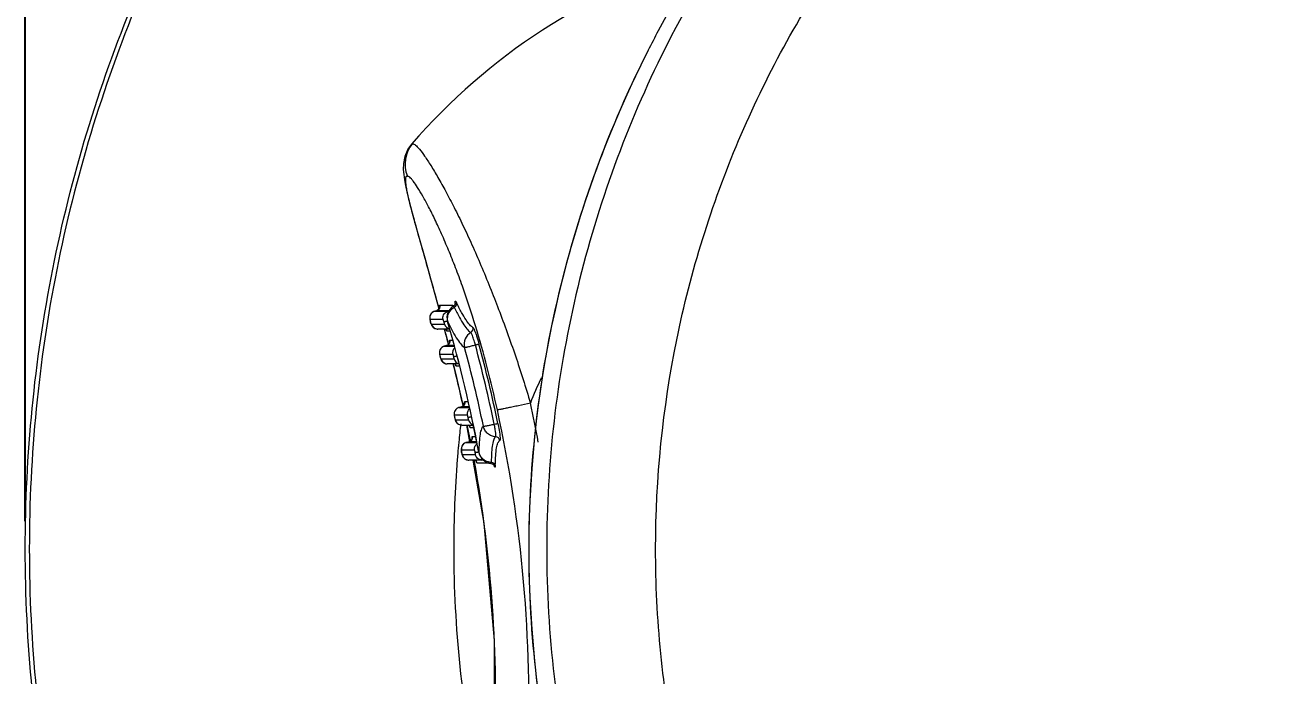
# Model space of a CAD drawing. Header units: millimetres. Extents: x 21205 to 22591, y -3891 to -2911.
# Drawn here: x 21775.65 to 21804.09, y -3028.65 to -3014.02 of the extents above; entities that cross this region are included whole.
import ezdxf

# ---------------------------------------------------------------- set-up
doc = ezdxf.new("R2010")
doc.units = ezdxf.units.MM
doc.header["$LTSCALE"] = 0.1
doc.layers.get('0').update_dxf_attribs({"lineweight": 13})
doc.layers.add('3', color=3, linetype='Continuous', lineweight=9)
doc.styles.get("Standard").update_dxf_attribs({"font": 'arial.ttf'})
doc.dimstyles.new('A4', dxfattribs={"dimtxt": 4, "dimasz": 3.5, "dimexe": 0.7, "dimexo": 0.625, "dimgap": 0.5, "dimtad": 1, "dimdec": 1, "dimdsep": 46, "dimtxsty": 'Standard', "dimcen": 2.5, "dimclrd": 5, "dimclre": 5, "dimclrt": 7, "dimadec": 3, "dimazin": 2, "dimtfac": 1, "dimtdec": 1, "dimtmove": 0, "dimatfit": 3, "dimfxl": 0, "dimarcsym": 0})

# ---------------------------------------------------------------- blocks, each defined once
blk = doc.blocks.new('*D119')
at = {"layer": '3', "color": 3, "lineweight": -2}
for p, q in [((21775.653, -3025.176), (21775.653, -2965.255)), ((22075.141, -3025.176), (22075.141, -2965.255)), ((22060.141, -2965.955), (21790.653, -2965.955))]:
    blk.add_line(p, q, dxfattribs=at)
at = {"layer": '3', "color": 3}
for points in [[(21790.653, -2963.455), (21790.653, -2968.455), (21775.653, -2965.955)], [(22060.141, -2963.455), (22060.141, -2968.455), (22075.141, -2965.955)]]:
    blk.add_solid(points, dxfattribs=at)
at = {"layer": 'Defpoints', "color": 0}
for p in [(21775.653, -2965.955), (21775.653, -3025.801), (22075.141, -3025.801)]:
    blk.add_point(p, dxfattribs=at)
at = {"layer": '3', "color": 7, "insert": (21925.397, -2957.796), "char_height": 20, "attachment_point": 5}
blk.add_mtext('{\\H0.75x;\\C3;299}', dxfattribs=at)

msp = doc.modelspace()

# ---------------------------------------------------------------- linework, layer by layer
at = {"color": 7, "linetype": 'Continuous'}
for p, q in [((21789.653, -3014.591), (21789.649, -3014.592)), ((21784.359, -3016.687), (21784.337, -3016.697)), ((21784.894, -3020.446), (21784.854, -3020.457)), ((21784.854, -3020.457), (21785.15, -3020.457)), ((21784.854, -3020.457), (21784.854, -3020.457)), ((21785.175, -3020.446), (21784.894, -3020.446)), ((21784.894, -3020.446), (21784.894, -3020.446)), ((21784.918, -3020.285), (21784.95, -3020.404)), ((21784.953, -3020.396), (21784.945, -3020.367)), ((21784.964, -3020.32), (21785.261, -3020.32)), ((21785.15, -3020.457), (21785.173, -3020.451)), ((21785.275, -3020.341), (21785.275, -3020.341)), ((21785.318, -3020.278), (21785.316, -3020.263)), ((21785.045, -3020.644), (21784.749, -3020.644)), ((21784.759, -3020.696), (21784.759, -3020.695)), ((21784.779, -3020.747), (21785.075, -3020.747)), ((21785.142, -3020.682), (21785.143, -3020.682)), ((21784.894, -3020.852), (21784.921, -3020.855)), ((21784.921, -3020.855), (21784.922, -3020.855)), ((21785.19, -3020.855), (21784.922, -3020.855)), ((21785.07, -3020.855), (21785.116, -3021.031)), ((21785.081, -3020.874), (21785.075, -3020.853)), ((21785.116, -3021.031), (21785.16, -3021.204)), ((21785.203, -3020.906), (21785.135, -3020.906)), ((21785.119, -3021.229), (21785.072, -3021.241)), ((21785.072, -3021.241), (21785.295, -3021.241)), ((21785.072, -3021.241), (21785.072, -3021.241)), ((21785.292, -3021.229), (21785.119, -3021.229)), ((21785.119, -3021.229), (21785.119, -3021.229)), ((21785.165, -3021.2), (21785.154, -3021.157)), ((21785.19, -3021.106), (21785.258, -3021.106)), ((21785.262, -3021.425), (21784.966, -3021.425)), ((21784.975, -3021.476), (21784.975, -3021.476)), ((21784.993, -3021.526), (21785.289, -3021.526)), ((21785.108, -3021.636), (21785.136, -3021.639)), ((21785.136, -3021.639), (21785.137, -3021.639)), ((21785.404, -3021.639), (21785.137, -3021.639)), ((21785.28, -3021.664), (21785.274, -3021.637)), ((21785.418, -3021.693), (21785.344, -3021.693)), ((21785.422, -3022.277), (21785.491, -3022.587)), ((21785.532, -3022.485), (21785.606, -3022.485)), ((21785.591, -3022.795), (21785.295, -3022.795)), ((21785.461, -3022.603), (21785.403, -3022.618)), ((21785.403, -3022.618), (21785.638, -3022.618)), ((21785.403, -3022.618), (21785.403, -3022.618)), ((21785.46, -3022.603), (21785.461, -3022.603)), ((21785.635, -3022.603), (21785.461, -3022.603)), ((21785.494, -3022.585), (21785.484, -3022.54)), ((21785.495, -3022.595), (21785.493, -3022.585)), ((21785.496, -3022.595), (21785.494, -3022.585)), ((21785.301, -3022.845), (21785.301, -3022.845)), ((21785.316, -3022.895), (21785.613, -3022.895)), ((21785.462, -3023.014), (21785.72, -3023.014)), ((21785.57, -3023.014), (21785.636, -3023.39)), ((21785.572, -3023.014), (21785.578, -3023.047)), ((21785.585, -3023.011), (21785.591, -3023.044)), ((21785.733, -3023.076), (21785.659, -3023.076)), ((21785.628, -3023.332), (21785.638, -3023.389)), ((21785.648, -3023.328), (21785.659, -3023.385)), ((21785.699, -3023.275), (21785.773, -3023.275)), ((21785.385, -3023.508), (21785.375, -3023.623)), ((21785.456, -3023.514), (21785.448, -3023.63)), ((21785.751, -3023.581), (21785.454, -3023.581)), ((21785.459, -3023.63), (21785.459, -3023.631)), ((21785.627, -3023.391), (21785.563, -3023.408)), ((21785.563, -3023.408), (21785.8, -3023.408)), ((21785.563, -3023.408), (21785.563, -3023.408)), ((21785.626, -3023.391), (21785.627, -3023.391)), ((21785.797, -3023.391), (21785.627, -3023.391)), ((21785.846, -3023.632), (21785.847, -3023.633)), ((21785.473, -3023.68), (21785.769, -3023.68)), ((21785.916, -3023.802), (21785.62, -3023.802)), ((21785.709, -3023.802), (21785.716, -3023.841)), ((21785.736, -3023.798), (21785.743, -3023.836)), ((21786.083, -3023.869), (21785.81, -3023.869)), ((21785.916, -3023.802), (21785.941, -3023.799)), ((21786.118, -3023.876), (21786.119, -3023.876)), ((21786.188, -3027.859), (21786.195, -3030.378))]:
    msp.add_line(p, q, dxfattribs=at)
for points in [[(21784.335, -3016.696), (21784.254, -3016.81), (21784.183, -3016.978), (21784.154, -3017.133), (21784.149, -3017.265), (21784.158, -3017.383), (21784.174, -3017.5), (21784.197, -3017.627), (21784.228, -3017.768), (21784.265, -3017.925), (21784.31, -3018.102), (21784.363, -3018.299), (21784.423, -3018.518), (21784.49, -3018.759), (21784.646, -3019.308)], [(21784.646, -3019.308), (21784.733, -3019.614), (21784.823, -3019.939), (21784.918, -3020.285)], [(21784.854, -3020.457), (21784.834, -3020.463), (21784.798, -3020.485), (21784.771, -3020.513), (21784.753, -3020.546), (21784.743, -3020.583), (21784.742, -3020.619), (21784.747, -3020.648), (21784.755, -3020.68), (21784.759, -3020.695)], [(21784.96, -3020.387), (21784.943, -3020.415), (21784.913, -3020.439), (21784.894, -3020.446)], [(21784.965, -3020.363), (21784.965, -3020.361), (21784.965, -3020.367), (21784.96, -3020.387)], [(21785.32, -3020.275), (21785.32, -3020.272), (21785.32, -3020.277), (21785.315, -3020.296), (21785.3, -3020.321), (21785.275, -3020.342)], [(21784.759, -3020.695), (21784.762, -3020.707), (21784.774, -3020.741), (21784.785, -3020.769), (21784.811, -3020.806), (21784.849, -3020.836), (21784.894, -3020.852)], [(21785.099, -3020.855), (21785.105, -3020.859), (21785.112, -3020.868)], [(21785.072, -3021.241), (21785.053, -3021.248), (21785.018, -3021.268), (21784.991, -3021.295), (21784.973, -3021.326), (21784.962, -3021.362), (21784.96, -3021.397), (21784.963, -3021.426), (21784.97, -3021.459), (21784.975, -3021.476)], [(21785.168, -3021.198), (21785.138, -3021.222), (21785.119, -3021.229)], [(21785.19, -3021.149), (21785.19, -3021.146), (21785.189, -3021.151), (21785.184, -3021.171), (21785.168, -3021.198)], [(21784.975, -3021.476), (21784.978, -3021.488), (21784.989, -3021.522), (21785, -3021.551), (21785.026, -3021.589), (21785.064, -3021.619), (21785.108, -3021.636)], [(21785.269, -3021.639), (21785.32, -3021.845), (21785.422, -3022.277)], [(21785.306, -3021.639), (21785.315, -3021.645), (21785.323, -3021.654)], [(21785.403, -3022.618), (21785.385, -3022.625), (21785.35, -3022.644), (21785.324, -3022.67), (21785.305, -3022.699), (21785.294, -3022.733), (21785.29, -3022.766), (21785.292, -3022.795), (21785.298, -3022.829), (21785.301, -3022.845)], [(21785.53, -3022.529), (21785.53, -3022.526), (21785.53, -3022.53), (21785.525, -3022.547), (21785.509, -3022.573), (21785.479, -3022.596), (21785.46, -3022.603)], [(21785.301, -3022.845), (21785.304, -3022.859), (21785.313, -3022.895), (21785.325, -3022.925), (21785.351, -3022.964), (21785.388, -3022.994), (21785.433, -3023.011), (21785.462, -3023.014)], [(21785.616, -3023.014), (21785.632, -3023.027), (21785.639, -3023.036)], [(21785.696, -3023.32), (21785.696, -3023.317), (21785.695, -3023.32), (21785.69, -3023.336), (21785.674, -3023.362), (21785.644, -3023.384), (21785.626, -3023.391)], [(21785.563, -3023.408), (21785.545, -3023.414), (21785.511, -3023.433), (21785.485, -3023.458), (21785.466, -3023.487), (21785.454, -3023.52), (21785.45, -3023.553), (21785.451, -3023.581), (21785.456, -3023.615), (21785.459, -3023.63)], [(21785.459, -3023.63), (21785.46, -3023.639), (21785.467, -3023.67), (21785.474, -3023.695), (21785.484, -3023.717), (21785.497, -3023.74), (21785.516, -3023.761), (21785.541, -3023.78), (21785.571, -3023.794), (21785.605, -3023.802), (21785.619, -3023.802)], [(21785.708, -3023.802), (21785.955, -3025.221), (21786.188, -3027.859)], [(21785.764, -3023.802), (21785.783, -3023.818), (21785.791, -3023.828)], [(21786.118, -3023.876), (21786.153, -3023.885), (21786.177, -3023.901), (21786.188, -3023.915), (21786.19, -3023.917)]]:
    msp.add_lwpolyline(points, dxfattribs=at)
for centre, radius, start, end in [((21794.822, -3025.762), 13.861, 106.796, 139.1635), ((21811.761, -3025.801), 24.791, 153.1193, 206.8807), ((21784.889, -3017.145), 0.702, 139.193, 202.5094), ((21784.892, -3020.601), 0.149, 104.8142, 109.8692), ((21784.869, -3020.35), 0.0994, 284.8142, 289.8688), ((21784.869, -3020.349), 0.1, 289.926, 302.9733), ((21784.87, -3020.351), 0.0984, 302.9374, 312.3564), ((21784.869, -3020.35), 0.0995, 312.4076, 316.7431), ((21784.867, -3020.348), 0.102, 316.7424, 324.0785), ((21785.43, -3020.598), 0.3, 121.2546, 196.2306), ((21785.189, -3020.601), 0.149, 104.8142, 109.8692), ((21785.164, -3020.349), 0.101, 4.0636, 16.7386), ((21785.165, -3020.349), 0.1, 0.4675, 4.0712), ((21784.893, -3020.602), 0.151, 153.2717, 196.3027), ((21784.889, -3020.6), 0.146, 151.1126, 153.2352), ((21784.923, -3020.705), 0.15, 196.0926, 261.8274), ((21785.219, -3020.705), 0.15, 196.0934, 258.0225), ((21784.166, -3017.151), 3.657, 285.0833, 285.4535), ((21755.424, -3029.332), 30.952, 10.6111, 16.2287), ((21755.426, -3029.332), 30.951, 10.6111, 16.2286), ((21784.922, -3020.709), 0.146, 261.853, 269.5249), ((21735.305, -3033.886), 51.448, 14.3242, 14.6496), ((21785.661, -3020.626), 0.6, 202.5363, 203.8288), ((21785.818, -3021.193), 0.301, 120.0785, 194.8373), ((21785.616, -3020.845), 0.1, 300.0873, 15.5539), ((21785.111, -3021.385), 0.149, 104.8142, 109.8692), ((21785.094, -3021.133), 0.0994, 284.8142, 289.8688), ((21785.093, -3021.132), 0.1, 289.9233, 302.534), ((21785.094, -3021.133), 0.0985, 302.4964, 311.9325), ((21785.094, -3021.133), 0.0995, 311.9841, 316.3918), ((21785.092, -3021.131), 0.102, 316.3898, 323.3846), ((21785.408, -3021.386), 0.151, 133.3703, 194.7773), ((21755.655, -3029.329), 30.939, 11.7251, 15.0983), ((21755.873, -3029.278), 30.964, 11.7045, 15.0996), ((21755.956, -3029.258), 30.962, 11.6982, 15.101), ((21785.138, -3021.489), 0.15, 194.5967, 261.34), ((21785.137, -3021.492), 0.146, 261.3632, 269.5429), ((21785.434, -3021.489), 0.15, 194.5972, 257.6162), ((21785.247, -3021.718), 0.1, 14.1856, 53.6313), ((21744.941, -3031.509), 41.523, 12.4747, 13.7148), ((21793.899, -3025.178), 7.388, 154.1191, 158.939), ((21785.442, -3022.763), 0.151, 149.6933, 192.1917), ((21785.441, -3022.763), 0.149, 104.8142, 109.8692), ((21785.435, -3022.507), 0.0994, 284.8142, 289.8689), ((21810.702, -3025.8), 25.42, 172.5955, 172.7742), ((21785.43, -3022.501), 0.107, 302.4261, 315.3277), ((21785.433, -3022.503), 0.104, 315.3078, 321.6136), ((21755.795, -3029.317), 31.941, 10.6781, 12.2812), ((21810.739, -3025.805), 25.457, 173.6463, 174.5664), ((21755.001, -3029.315), 31.226, 11.0539, 11.5853), ((21785.759, -3022.864), 0.15, 191.9919, 253.7258), ((21785.561, -3023.096), 0.1, 11.4815, 55.9302), ((21785.596, -3023.289), 0.106, 301.9873, 315.0367), ((21785.599, -3023.292), 0.103, 315.0199, 321.0237), ((21786.22, -3023.38), 0.1, 11.1662, 86.7665), ((21810.748, -3025.805), 25.466, 175.0846, 175.4438), ((21810.746, -3025.805), 25.464, 174.5664, 174.8233), ((21785.602, -3023.553), 0.15, 148.9829, 190.7083), ((21785.603, -3023.554), 0.152, 130.0427, 148.8609), ((21785.601, -3023.553), 0.15, 109.9123, 129.8889), ((21785.601, -3023.552), 0.149, 104.8142, 109.8692), ((21785.601, -3023.295), 0.0994, 284.8142, 289.8689), ((21786.141, -3023.577), 0.3, 190.6097, 265.6442), ((21810.701, -3025.802), 25.419, 175.4423, 179.9967), ((21785.711, -3023.886), 0.1, 9.9922, 57.2), ((21786.141, -3023.525), 0.325, 249.8558, 267.0948), ((21810.759, -3025.794), 25.477, 180.0154, 191.9254)]:
    msp.add_arc(centre, radius, start, end, dxfattribs=at)
for points, knots in [([(21807.777, -3058.043), (21805.677, -3058.043), (21801.467, -3057.627), (21795.403, -3055.78), (21789.812, -3052.781), (21784.914, -3048.744), (21780.893, -3043.827), (21777.907, -3038.217), (21776.067, -3032.13), (21775.446, -3025.801), (21776.067, -3019.471), (21777.907, -3013.385), (21780.893, -3007.775), (21784.914, -3002.857), (21789.812, -2998.821), (21795.403, -2995.822), (21801.467, -2993.974), (21805.677, -2993.559), (21807.777, -2993.559)], [0, 0, 0, 0, 0.062392, 0.124797, 0.187235, 0.249713, 0.312235, 0.374797, 0.43739, 0.5, 0.56261, 0.625203, 0.687765, 0.750287, 0.812765, 0.875203, 0.937608, 1, 1, 1, 1]), ([(21807.806, -2993.616), (21805.711, -2993.616), (21801.508, -2994.031), (21795.456, -2995.875), (21789.876, -2998.869), (21784.987, -3002.898), (21780.974, -3007.806), (21777.993, -3013.406), (21776.157, -3019.482), (21775.537, -3025.801), (21776.157, -3032.119), (21777.993, -3038.195), (21780.974, -3043.795), (21784.987, -3048.704), (21789.876, -3052.733), (21795.456, -3055.727), (21801.508, -3057.571), (21805.711, -3057.986), (21807.806, -3057.986)], [0, 0, 0, 0, 0.062385, 0.124783, 0.187218, 0.249695, 0.312218, 0.374784, 0.437383, 0.5, 0.562617, 0.625216, 0.687782, 0.750305, 0.812782, 0.875217, 0.937615, 1, 1, 1, 1]), ([(21821.867, -3046.912), (21820.501, -3047.523), (21817.653, -3048.486), (21813.194, -3049.061), (21808.715, -3048.751), (21804.377, -3047.548), (21800.337, -3045.5), (21797.352, -3043.141), (21795.273, -3040.907), (21793.871, -3039.069), (21792.653, -3037.088), (21791.3, -3034.276), (21790.371, -3031.263), (21789.896, -3028.155), (21789.742, -3025.007), (21790.138, -3021.073), (21791.537, -3016.568), (21793.775, -3012.46), (21796.767, -3008.931), (21800.349, -3006.09), (21803.059, -3004.721), (21804.457, -3004.182)], [0, 0, 0, 0, 0.061271, 0.122162, 0.182937, 0.243871, 0.305229, 0.367207, 0.398512, 0.430008, 0.461686, 0.493537, 0.557593, 0.589808, 0.62207, 0.686467, 0.750519, 0.813965, 0.876675, 0.938653, 1, 1, 1, 1]), ([(21792.694, -3010.349), (21792.429, -3010.686), (21791.399, -3012.068), (21790.516, -3013.558), (21789.945, -3014.719)], [0, 0, 0, 0, 0.249413, 1, 1, 1, 1]), ([(21789.653, -3014.591), (21789.73, -3014.44), (21790.038, -3013.844), (21790.368, -3013.26), (21790.625, -3012.829)], [0, 0, 0, 0, 0.251451, 1, 1, 1, 1]), ([(21786.974, -3025.801), (21786.974, -3023.866), (21787.43, -3019.984), (21788.779, -3016.315), (21789.653, -3014.591)], [0, 0, 0, 0, 0.500098, 1, 1, 1, 1]), ([(21789.945, -3014.719), (21789.107, -3016.424), (21787.811, -3020.054), (21787.15, -3025.797), (21787.817, -3031.541), (21789.109, -3035.175), (21789.947, -3036.883)], [0, 0, 0, 0, 0.248898, 0.499826, 0.750818, 1, 1, 1, 1]), ([(21784.359, -3016.687), (21784.369, -3016.687), (21784.392, -3016.696), (21784.427, -3016.721), (21784.468, -3016.761), (21784.539, -3016.842), (21784.641, -3016.982), (21784.778, -3017.193), (21784.936, -3017.459), (21785.111, -3017.773), (21785.299, -3018.133), (21785.495, -3018.532), (21785.696, -3018.967), (21785.97, -3019.594), (21786.302, -3020.424), (21786.675, -3021.457), (21786.9, -3022.165), (21787.005, -3022.523)], [0, 0, 0, 0, 0.004501, 0.011022, 0.01988, 0.031168, 0.06102, 0.100269, 0.148307, 0.204355, 0.267516, 0.336816, 0.411221, 0.4897, 0.655108, 0.826631, 1, 1, 1, 1]), ([(21784.945, -3020.367), (21784.839, -3019.976), (21784.681, -3019.417), (21784.501, -3018.783), (21784.413, -3018.468), (21784.357, -3018.26), (21784.308, -3018.072), (21784.268, -3017.906), (21784.237, -3017.762), (21784.218, -3017.657), (21784.208, -3017.585), (21784.204, -3017.541), (21784.203, -3017.503), (21784.204, -3017.472), (21784.208, -3017.446), (21784.214, -3017.427), (21784.225, -3017.414), (21784.236, -3017.413), (21784.241, -3017.414)], [0, 0, 0, 0, 0.395795, 0.567643, 0.64474, 0.715191, 0.778533, 0.834432, 0.882518, 0.922276, 0.938885, 0.953312, 0.965612, 0.975864, 0.984171, 0.990577, 0.99541, 1, 1, 1, 1]), ([(21786.263, -3022.673), (21786.193, -3022.354), (21786.043, -3021.721), (21785.781, -3020.794), (21785.536, -3020.048), (21785.327, -3019.481), (21785.171, -3019.089), (21785.016, -3018.727), (21784.867, -3018.402), (21784.726, -3018.118), (21784.597, -3017.878), (21784.482, -3017.686), (21784.396, -3017.557), (21784.335, -3017.482), (21784.3, -3017.446), (21784.27, -3017.422), (21784.249, -3017.414), (21784.241, -3017.414)], [0, 0, 0, 0, 0.172267, 0.342895, 0.50824, 0.586784, 0.661532, 0.731149, 0.79438, 0.850354, 0.898454, 0.938059, 0.968443, 0.979918, 0.988848, 0.995411, 1, 1, 1, 1]), ([(21785.316, -3020.263), (21785.316, -3020.26), (21785.315, -3020.251), (21785.314, -3020.242), (21785.315, -3020.236)], [0, 0, 0, 0, 0.308244, 1, 1, 1, 1]), ([(21785.315, -3020.236), (21785.315, -3020.234), (21785.315, -3020.231), (21785.317, -3020.227), (21785.321, -3020.226), (21785.324, -3020.229), (21785.328, -3020.233), (21785.333, -3020.241), (21785.339, -3020.25), (21785.342, -3020.257), (21785.344, -3020.261)], [0, 0, 0, 0, 0.105114, 0.172141, 0.22087, 0.291452, 0.402394, 0.557962, 0.757863, 1, 1, 1, 1]), ([(21784.842, -3020.461), (21784.837, -3020.462), (21784.82, -3020.469), (21784.804, -3020.48), (21784.794, -3020.489)], [0, 0, 0, 0, 0.240807, 1, 1, 1, 1]), ([(21784.964, -3020.366), (21784.962, -3020.355), (21784.961, -3020.34), (21784.96, -3020.325), (21784.963, -3020.321), (21784.964, -3020.32)], [0, 0, 0, 0, 0.725153, 0.911768, 1, 1, 1, 1]), ([(21784.964, -3020.32), (21784.965, -3020.323), (21784.968, -3020.335), (21784.969, -3020.348), (21784.968, -3020.357)], [0, 0, 0, 0, 0.239147, 1, 1, 1, 1]), ([(21785.045, -3020.644), (21785.04, -3020.627), (21785.036, -3020.589), (21785.051, -3020.533), (21785.087, -3020.487), (21785.121, -3020.467), (21785.138, -3020.461)], [0, 0, 0, 0, 0.237871, 0.495955, 0.756257, 1, 1, 1, 1]), ([(21785.217, -3020.427), (21785.184, -3020.463), (21785.135, -3020.545), (21785.133, -3020.641), (21785.143, -3020.682)], [0, 0, 0, 0, 0.532653, 1, 1, 1, 1]), ([(21785.161, -3020.471), (21785.159, -3020.467), (21785.156, -3020.463), (21785.152, -3020.457), (21785.15, -3020.457)], [0, 0, 0, 0, 0.684005, 1, 1, 1, 1]), ([(21785.294, -3020.367), (21785.287, -3020.371), (21785.26, -3020.388), (21785.234, -3020.409), (21785.217, -3020.427)], [0, 0, 0, 0, 0.245864, 1, 1, 1, 1]), ([(21785.261, -3020.32), (21785.263, -3020.321), (21785.269, -3020.328), (21785.273, -3020.335), (21785.276, -3020.339)], [0, 0, 0, 0, 0.326568, 1, 1, 1, 1]), ([(21785.294, -3020.367), (21785.29, -3020.36), (21785.285, -3020.352), (21785.279, -3020.343), (21785.276, -3020.341), (21785.275, -3020.341)], [0, 0, 0, 0, 0.710744, 0.901751, 1, 1, 1, 1]), ([(21785.344, -3020.261), (21785.349, -3020.281), (21785.344, -3020.325), (21785.313, -3020.357), (21785.294, -3020.367)], [0, 0, 0, 0, 0.48279, 1, 1, 1, 1]), ([(21785.294, -3020.367), (21785.332, -3020.443), (21785.4, -3020.577), (21785.5, -3020.748), (21785.575, -3020.855), (21785.63, -3020.91), (21785.655, -3020.927), (21785.666, -3020.932)], [0, 0, 0, 0, 0.370524, 0.660138, 0.868522, 0.943214, 1, 1, 1, 1]), ([(21785.713, -3020.818), (21785.701, -3020.813), (21785.677, -3020.796), (21785.623, -3020.742), (21785.548, -3020.636), (21785.449, -3020.468), (21785.381, -3020.336), (21785.344, -3020.261)], [0, 0, 0, 0, 0.056753, 0.131442, 0.339847, 0.62948, 1, 1, 1, 1]), ([(21784.749, -3020.644), (21784.748, -3020.644), (21784.748, -3020.646), (21784.749, -3020.651), (21784.751, -3020.662), (21784.754, -3020.677), (21784.758, -3020.689), (21784.759, -3020.696)], [0, 0, 0, 0, 0.02242, 0.082347, 0.308113, 0.626689, 1, 1, 1, 1]), ([(21784.779, -3020.747), (21784.778, -3020.747), (21784.777, -3020.745), (21784.774, -3020.74), (21784.77, -3020.73), (21784.765, -3020.714), (21784.761, -3020.702), (21784.759, -3020.696)], [0, 0, 0, 0, 0.030043, 0.093361, 0.323438, 0.637761, 1, 1, 1, 1]), ([(21785.065, -3020.696), (21785.063, -3020.689), (21785.059, -3020.677), (21785.054, -3020.663), (21785.051, -3020.654), (21785.048, -3020.649), (21785.047, -3020.646), (21785.046, -3020.644), (21785.045, -3020.644)], [0, 0, 0, 0, 0.360936, 0.674819, 0.804367, 0.906172, 0.97178, 1, 1, 1, 1]), ([(21785.117, -3020.683), (21785.11, -3020.685), (21785.098, -3020.688), (21785.082, -3020.692), (21785.071, -3020.694), (21785.066, -3020.696), (21785.065, -3020.696)], [0, 0, 0, 0, 0.405259, 0.712373, 0.908633, 1, 1, 1, 1]), ([(21785.075, -3020.747), (21785.075, -3020.747), (21785.076, -3020.745), (21785.075, -3020.74), (21785.073, -3020.729), (21785.07, -3020.714), (21785.066, -3020.702), (21785.065, -3020.696)], [0, 0, 0, 0, 0.022359, 0.081869, 0.307021, 0.62592, 1, 1, 1, 1]), ([(21785.143, -3020.682), (21785.182, -3020.761), (21785.252, -3020.9), (21785.354, -3021.078), (21785.432, -3021.19), (21785.488, -3021.247), (21785.514, -3021.265), (21785.526, -3021.27)], [0, 0, 0, 0, 0.370914, 0.660448, 0.868571, 0.943181, 1, 1, 1, 1]), ([(21785.1, -3020.854), (21785.104, -3020.857), (21785.12, -3020.871), (21785.13, -3020.891), (21785.135, -3020.906)], [0, 0, 0, 0, 0.264214, 1, 1, 1, 1]), ([(21785.122, -3020.891), (21785.122, -3020.89), (21785.118, -3020.882), (21785.114, -3020.875), (21785.112, -3020.869)], [0, 0, 0, 0, 0.212384, 1, 1, 1, 1]), ([(21785.135, -3020.906), (21785.132, -3020.905), (21785.128, -3020.9), (21785.124, -3020.895), (21785.122, -3020.891)], [0, 0, 0, 0, 0.337613, 1, 1, 1, 1]), ([(21785.72, -3021.052), (21785.714, -3021.036), (21785.704, -3021.007), (21785.689, -3020.971), (21785.679, -3020.948), (21785.671, -3020.936), (21785.668, -3020.933), (21785.666, -3020.932)], [0, 0, 0, 0, 0.387386, 0.692134, 0.898359, 0.962134, 1, 1, 1, 1]), ([(21785.713, -3020.818), (21785.716, -3020.82), (21785.723, -3020.829), (21785.733, -3020.847), (21785.746, -3020.875), (21785.754, -3020.897), (21785.759, -3020.909)], [0, 0, 0, 0, 0.10957, 0.313896, 0.613593, 1, 1, 1, 1]), ([(21785.768, -3021.211), (21785.764, -3021.197), (21785.749, -3021.144), (21785.733, -3021.091), (21785.72, -3021.052)], [0, 0, 0, 0, 0.26334, 1, 1, 1, 1]), ([(21785.759, -3020.909), (21785.76, -3020.913), (21785.766, -3020.928), (21785.772, -3020.943), (21785.776, -3020.955)], [0, 0, 0, 0, 0.234726, 1, 1, 1, 1]), ([(21785.776, -3020.955), (21785.782, -3020.973), (21785.809, -3021.051), (21785.832, -3021.13), (21785.848, -3021.192)], [0, 0, 0, 0, 0.22529, 1, 1, 1, 1]), ([(21784.98, -3021.313), (21784.971, -3021.33), (21784.958, -3021.368), (21784.961, -3021.407), (21784.966, -3021.425)], [0, 0, 0, 0, 0.519715, 1, 1, 1, 1]), ([(21785.06, -3021.245), (21785.056, -3021.247), (21785.039, -3021.254), (21785.023, -3021.264), (21785.013, -3021.273)], [0, 0, 0, 0, 0.241131, 1, 1, 1, 1]), ([(21785.188, -3021.151), (21785.187, -3021.14), (21785.186, -3021.125), (21785.186, -3021.11), (21785.189, -3021.106), (21785.19, -3021.106)], [0, 0, 0, 0, 0.72351, 0.910377, 1, 1, 1, 1]), ([(21785.19, -3021.106), (21785.191, -3021.108), (21785.193, -3021.12), (21785.194, -3021.133), (21785.193, -3021.142)], [0, 0, 0, 0, 0.239508, 1, 1, 1, 1]), ([(21785.526, -3021.27), (21785.529, -3021.27), (21785.537, -3021.269), (21785.553, -3021.266), (21785.575, -3021.26), (21785.618, -3021.25), (21785.683, -3021.234), (21785.738, -3021.219), (21785.768, -3021.211)], [0, 0, 0, 0, 0.033223, 0.09792, 0.192527, 0.314332, 0.626189, 1, 1, 1, 1]), ([(21785.768, -3021.211), (21785.778, -3021.209), (21785.796, -3021.204), (21785.82, -3021.198), (21785.837, -3021.194), (21785.846, -3021.192), (21785.848, -3021.192)], [0, 0, 0, 0, 0.373467, 0.68581, 0.90209, 1, 1, 1, 1]), ([(21784.966, -3021.425), (21784.966, -3021.425), (21784.965, -3021.427), (21784.966, -3021.429), (21784.966, -3021.434), (21784.968, -3021.444), (21784.971, -3021.458), (21784.974, -3021.469), (21784.975, -3021.476)], [0, 0, 0, 0, 0.023598, 0.083164, 0.177813, 0.303336, 0.625456, 1, 1, 1, 1]), ([(21784.975, -3021.476), (21784.977, -3021.482), (21784.98, -3021.494), (21784.984, -3021.508), (21784.988, -3021.517), (21784.99, -3021.522), (21784.991, -3021.525), (21784.992, -3021.526), (21784.993, -3021.526)], [0, 0, 0, 0, 0.36388, 0.682349, 0.808915, 0.906584, 0.971007, 1, 1, 1, 1]), ([(21785.262, -3021.425), (21785.263, -3021.425), (21785.264, -3021.426), (21785.266, -3021.429), (21785.268, -3021.434), (21785.271, -3021.443), (21785.275, -3021.457), (21785.279, -3021.469), (21785.28, -3021.476)], [0, 0, 0, 0, 0.029151, 0.093929, 0.191868, 0.318541, 0.636901, 1, 1, 1, 1]), ([(21785.28, -3021.476), (21785.282, -3021.476), (21785.29, -3021.474), (21785.304, -3021.471), (21785.326, -3021.466), (21785.344, -3021.462), (21785.353, -3021.459)], [0, 0, 0, 0, 0.088331, 0.287961, 0.598892, 1, 1, 1, 1]), ([(21785.289, -3021.526), (21785.29, -3021.526), (21785.29, -3021.524), (21785.29, -3021.522), (21785.289, -3021.517), (21785.288, -3021.508), (21785.285, -3021.494), (21785.282, -3021.482), (21785.28, -3021.476)], [0, 0, 0, 0, 0.023511, 0.082694, 0.176969, 0.302307, 0.624667, 1, 1, 1, 1]), ([(21785.332, -3021.679), (21785.331, -3021.677), (21785.328, -3021.669), (21785.324, -3021.662), (21785.322, -3021.656)], [0, 0, 0, 0, 0.211457, 1, 1, 1, 1]), ([(21785.344, -3021.693), (21785.342, -3021.693), (21785.337, -3021.688), (21785.334, -3021.682), (21785.332, -3021.679)], [0, 0, 0, 0, 0.337137, 1, 1, 1, 1]), ([(21785.529, -3022.53), (21785.528, -3022.519), (21785.527, -3022.504), (21785.528, -3022.489), (21785.531, -3022.485), (21785.532, -3022.485)], [0, 0, 0, 0, 0.720681, 0.908164, 1, 1, 1, 1]), ([(21785.532, -3022.485), (21785.533, -3022.487), (21785.535, -3022.499), (21785.535, -3022.511), (21785.534, -3022.52)], [0, 0, 0, 0, 0.239315, 1, 1, 1, 1]), ([(21785.295, -3022.795), (21785.295, -3022.795), (21785.294, -3022.797), (21785.294, -3022.8), (21785.294, -3022.805), (21785.296, -3022.814), (21785.298, -3022.827), (21785.3, -3022.839), (21785.301, -3022.845)], [0, 0, 0, 0, 0.023766, 0.082272, 0.175433, 0.299724, 0.621908, 1, 1, 1, 1]), ([(21785.39, -3022.622), (21785.386, -3022.624), (21785.37, -3022.631), (21785.355, -3022.64), (21785.345, -3022.649)], [0, 0, 0, 0, 0.241681, 1, 1, 1, 1]), ([(21785.591, -3022.795), (21785.586, -3022.769), (21785.589, -3022.712), (21785.622, -3022.664), (21785.644, -3022.646)], [0, 0, 0, 0, 0.485535, 1, 1, 1, 1]), ([(21785.607, -3022.845), (21785.605, -3022.839), (21785.602, -3022.827), (21785.599, -3022.813), (21785.596, -3022.805), (21785.594, -3022.8), (21785.593, -3022.797), (21785.592, -3022.795), (21785.591, -3022.795)], [0, 0, 0, 0, 0.368344, 0.68718, 0.812418, 0.90851, 0.971605, 1, 1, 1, 1]), ([(21787.005, -3022.523), (21786.916, -3022.542), (21786.787, -3022.57), (21786.62, -3022.605), (21786.511, -3022.628), (21786.418, -3022.646), (21786.346, -3022.66), (21786.296, -3022.668), (21786.271, -3022.673), (21786.263, -3022.673)], [0, 0, 0, 0, 0.358338, 0.524816, 0.674285, 0.800602, 0.899398, 0.966803, 1, 1, 1, 1]), ([(21786.947, -3030.452), (21786.998, -3029.148), (21786.936, -3026.533), (21786.54, -3023.947), (21786.263, -3022.673)], [0, 0, 0, 0, 0.500021, 1, 1, 1, 1]), ([(21785.301, -3022.845), (21785.303, -3022.852), (21785.306, -3022.863), (21785.309, -3022.877), (21785.312, -3022.886), (21785.314, -3022.891), (21785.315, -3022.894), (21785.316, -3022.895), (21785.316, -3022.895)], [0, 0, 0, 0, 0.369243, 0.688322, 0.813347, 0.909058, 0.971759, 1, 1, 1, 1]), ([(21785.316, -3022.895), (21785.323, -3022.927), (21785.36, -3022.989), (21785.428, -3023.014), (21785.462, -3023.014)], [0, 0, 0, 0, 0.489196, 1, 1, 1, 1]), ([(21785.681, -3022.832), (21785.671, -3022.834), (21785.654, -3022.837), (21785.631, -3022.842), (21785.616, -3022.844), (21785.609, -3022.845), (21785.607, -3022.845)], [0, 0, 0, 0, 0.400633, 0.711699, 0.91162, 1, 1, 1, 1]), ([(21785.613, -3022.895), (21785.613, -3022.895), (21785.614, -3022.893), (21785.614, -3022.889), (21785.613, -3022.878), (21785.61, -3022.863), (21785.608, -3022.852), (21785.607, -3022.845)], [0, 0, 0, 0, 0.026349, 0.082862, 0.297252, 0.621017, 1, 1, 1, 1]), ([(21785.648, -3023.061), (21785.647, -3023.06), (21785.644, -3023.052), (21785.64, -3023.044), (21785.638, -3023.037)], [0, 0, 0, 0, 0.209942, 1, 1, 1, 1]), ([(21785.659, -3023.076), (21785.657, -3023.076), (21785.652, -3023.07), (21785.65, -3023.065), (21785.648, -3023.061)], [0, 0, 0, 0, 0.336072, 1, 1, 1, 1]), ([(21785.949, -3023.042), (21785.939, -3023.047), (21785.921, -3023.065), (21785.902, -3023.104), (21785.885, -3023.157), (21785.866, -3023.256), (21785.851, -3023.416), (21785.848, -3023.554), (21785.847, -3023.633)], [0, 0, 0, 0, 0.052546, 0.121594, 0.211199, 0.323, 0.615311, 1, 1, 1, 1]), ([(21785.949, -3023.042), (21785.951, -3023.042), (21785.96, -3023.041), (21785.975, -3023.038), (21785.998, -3023.034), (21786.041, -3023.026), (21786.107, -3023.013), (21786.163, -3023.002), (21786.193, -3022.996)], [0, 0, 0, 0, 0.033303, 0.098101, 0.192785, 0.314628, 0.626431, 1, 1, 1, 1]), ([(21786.226, -3023.28), (21786.193, -3023.278), (21786.126, -3023.263), (21786.04, -3023.209), (21785.978, -3023.132), (21785.955, -3023.072), (21785.949, -3023.042)], [0, 0, 0, 0, 0.252951, 0.513321, 0.766493, 1, 1, 1, 1]), ([(21786.193, -3022.996), (21786.212, -3022.992), (21786.239, -3022.987), (21786.266, -3022.981), (21786.274, -3022.98)], [0, 0, 0, 0, 0.685946, 1, 1, 1, 1]), ([(21786.226, -3023.28), (21786.227, -3023.279), (21786.228, -3023.277), (21786.23, -3023.268), (21786.231, -3023.252), (21786.229, -3023.225), (21786.226, -3023.19), (21786.22, -3023.148), (21786.21, -3023.082), (21786.201, -3023.031), (21786.193, -3022.996)], [0, 0, 0, 0, 0.010753, 0.029014, 0.090281, 0.184125, 0.307715, 0.45669, 0.625859, 1, 1, 1, 1]), ([(21786.274, -3022.98), (21786.279, -3023.002), (21786.295, -3023.082), (21786.308, -3023.162), (21786.316, -3023.221)], [0, 0, 0, 0, 0.270261, 1, 1, 1, 1]), ([(21785.694, -3023.321), (21785.693, -3023.309), (21785.693, -3023.295), (21785.695, -3023.28), (21785.697, -3023.275), (21785.699, -3023.275)], [0, 0, 0, 0, 0.7191, 0.907024, 1, 1, 1, 1]), ([(21785.699, -3023.275), (21785.699, -3023.278), (21785.701, -3023.289), (21785.701, -3023.301), (21785.699, -3023.31)], [0, 0, 0, 0, 0.239708, 1, 1, 1, 1]), ([(21786.226, -3023.28), (21786.217, -3023.285), (21786.2, -3023.303), (21786.181, -3023.34), (21786.164, -3023.391), (21786.145, -3023.486), (21786.13, -3023.641), (21786.126, -3023.774), (21786.124, -3023.85)], [0, 0, 0, 0, 0.052406, 0.121426, 0.211031, 0.322832, 0.615165, 1, 1, 1, 1]), ([(21786.217, -3023.924), (21786.218, -3023.849), (21786.223, -3023.717), (21786.238, -3023.564), (21786.258, -3023.47), (21786.274, -3023.42), (21786.293, -3023.383), (21786.31, -3023.365), (21786.318, -3023.361)], [0, 0, 0, 0, 0.384747, 0.677092, 0.788925, 0.878567, 0.947613, 1, 1, 1, 1]), ([(21786.316, -3023.221), (21786.316, -3023.225), (21786.318, -3023.241), (21786.32, -3023.257), (21786.321, -3023.269)], [0, 0, 0, 0, 0.266316, 1, 1, 1, 1]), ([(21786.321, -3023.269), (21786.322, -3023.281), (21786.324, -3023.303), (21786.325, -3023.331), (21786.324, -3023.349), (21786.321, -3023.359), (21786.318, -3023.361)], [0, 0, 0, 0, 0.4008, 0.704435, 0.902661, 1, 1, 1, 1]), ([(21785.454, -3023.581), (21785.454, -3023.581), (21785.453, -3023.583), (21785.453, -3023.587), (21785.454, -3023.598), (21785.456, -3023.613), (21785.458, -3023.624), (21785.459, -3023.631)], [0, 0, 0, 0, 0.023896, 0.081905, 0.297824, 0.619965, 1, 1, 1, 1]), ([(21785.459, -3023.631), (21785.46, -3023.637), (21785.463, -3023.648), (21785.466, -3023.662), (21785.469, -3023.671), (21785.47, -3023.676), (21785.471, -3023.678), (21785.472, -3023.68), (21785.473, -3023.68)], [0, 0, 0, 0, 0.372254, 0.691701, 0.815932, 0.910543, 0.972214, 1, 1, 1, 1]), ([(21785.751, -3023.581), (21785.746, -3023.555), (21785.75, -3023.498), (21785.784, -3023.452), (21785.805, -3023.435)], [0, 0, 0, 0, 0.486123, 1, 1, 1, 1]), ([(21785.764, -3023.631), (21785.763, -3023.624), (21785.761, -3023.613), (21785.757, -3023.599), (21785.755, -3023.59), (21785.753, -3023.585), (21785.752, -3023.583), (21785.751, -3023.581), (21785.751, -3023.581)], [0, 0, 0, 0, 0.371353, 0.690561, 0.814999, 0.909993, 0.972061, 1, 1, 1, 1]), ([(21785.764, -3023.631), (21785.767, -3023.631), (21785.774, -3023.629), (21785.79, -3023.627), (21785.813, -3023.623), (21785.832, -3023.62), (21785.842, -3023.618)], [0, 0, 0, 0, 0.088226, 0.288779, 0.600338, 1, 1, 1, 1]), ([(21785.769, -3023.68), (21785.769, -3023.68), (21785.77, -3023.678), (21785.77, -3023.674), (21785.769, -3023.663), (21785.767, -3023.648), (21785.765, -3023.637), (21785.764, -3023.631)], [0, 0, 0, 0, 0.023831, 0.081506, 0.29687, 0.61918, 1, 1, 1, 1]), ([(21785.847, -3023.633), (21785.857, -3023.675), (21785.902, -3023.76), (21785.983, -3023.814), (21786.029, -3023.831)], [0, 0, 0, 0, 0.468556, 1, 1, 1, 1]), ([(21785.473, -3023.68), (21785.479, -3023.712), (21785.515, -3023.777), (21785.585, -3023.802), (21785.619, -3023.802)], [0, 0, 0, 0, 0.489119, 1, 1, 1, 1]), ([(21785.743, -3023.836), (21785.935, -3024.912), (21786.205, -3027.087), (21786.24, -3029.279), (21786.201, -3030.373)], [0, 0, 0, 0, 0.499537, 1, 1, 1, 1]), ([(21785.916, -3023.802), (21785.881, -3023.802), (21785.811, -3023.777), (21785.775, -3023.712), (21785.769, -3023.68)], [0, 0, 0, 0, 0.510909, 1, 1, 1, 1]), ([(21785.799, -3023.854), (21785.798, -3023.852), (21785.795, -3023.844), (21785.792, -3023.836), (21785.79, -3023.829)], [0, 0, 0, 0, 0.20914, 1, 1, 1, 1]), ([(21785.81, -3023.869), (21785.808, -3023.869), (21785.803, -3023.863), (21785.801, -3023.858), (21785.799, -3023.854)], [0, 0, 0, 0, 0.335331, 1, 1, 1, 1]), ([(21786.119, -3023.876), (21786.121, -3023.876), (21786.124, -3023.864), (21786.124, -3023.857), (21786.124, -3023.85)], [0, 0, 0, 0, 0.288392, 1, 1, 1, 1]), ([(21786.124, -3023.85), (21786.146, -3023.851), (21786.188, -3023.866), (21786.213, -3023.904), (21786.217, -3023.924)], [0, 0, 0, 0, 0.513817, 1, 1, 1, 1]), ([(21786.185, -3023.912), (21786.184, -3023.909), (21786.18, -3023.897), (21786.176, -3023.886), (21786.174, -3023.877)], [0, 0, 0, 0, 0.227388, 1, 1, 1, 1]), ([(21786.2, -3023.949), (21786.198, -3023.946), (21786.192, -3023.934), (21786.188, -3023.922), (21786.185, -3023.912)], [0, 0, 0, 0, 0.190838, 1, 1, 1, 1]), ([(21786.217, -3023.924), (21786.217, -3023.928), (21786.217, -3023.935), (21786.216, -3023.945), (21786.214, -3023.952), (21786.213, -3023.956), (21786.21, -3023.959), (21786.206, -3023.958), (21786.203, -3023.954), (21786.201, -3023.951), (21786.2, -3023.949)], [0, 0, 0, 0, 0.231543, 0.417995, 0.557834, 0.652357, 0.711841, 0.770768, 0.863669, 1, 1, 1, 1]), ([(21789.653, -3037.011), (21788.779, -3035.286), (21787.43, -3031.618), (21786.974, -3027.736), (21786.974, -3025.801)], [0, 0, 0, 0, 0.499902, 1, 1, 1, 1])]:
    msp.add_open_spline(points, degree=3, knots=knots, dxfattribs=at)
for points in [[(21784.794, -3020.489), (21784.781, -3020.5), (21784.77, -3020.514), (21784.761, -3020.529)], [(21784.968, -3020.357), (21784.967, -3020.375), (21784.96, -3020.394), (21784.95, -3020.408)], [(21785.013, -3021.273), (21785, -3021.284), (21784.989, -3021.298), (21784.98, -3021.313)], [(21785.193, -3021.142), (21785.191, -3021.16), (21785.184, -3021.178), (21785.174, -3021.192)], [(21785.345, -3022.649), (21785.332, -3022.66), (21785.321, -3022.673), (21785.312, -3022.688)], [(21785.488, -3022.591), (21785.482, -3022.595), (21785.476, -3022.598), (21785.469, -3022.601)], [(21785.534, -3022.52), (21785.531, -3022.537), (21785.525, -3022.554), (21785.514, -3022.568)], [(21785.699, -3023.31), (21785.697, -3023.327), (21785.69, -3023.343), (21785.679, -3023.357)], [(21785.653, -3023.38), (21785.647, -3023.383), (21785.641, -3023.386), (21785.635, -3023.389)]]:
    msp.add_open_spline(points, degree=3, dxfattribs=at)

# ---------------------------------------------------------------- dimensions: what is measured, and where the dimension line sits
at = {"layer": '3'}
dim = msp.add_linear_dim(base=(21775.653, -2965.955), p1=(22075.141, -3025.801), p2=(21775.653, -3025.801), text='{\\H0.75x;\\C3;<>}', dimstyle='A4', override={"dimtxt": 20, "dimasz": 15, "dimdec": 0, "dimclrd": 3, "dimclre": 3, "dimfxl": 0.18, "dimarcsym": 1}, dxfattribs=at)
dim.commit()
dim.dimension.update_dxf_attribs({"geometry": '*D119', "text_midpoint": (21925.397, -2965.955), "dimtype": 160})

doc.saveas('drawing.dxf')
